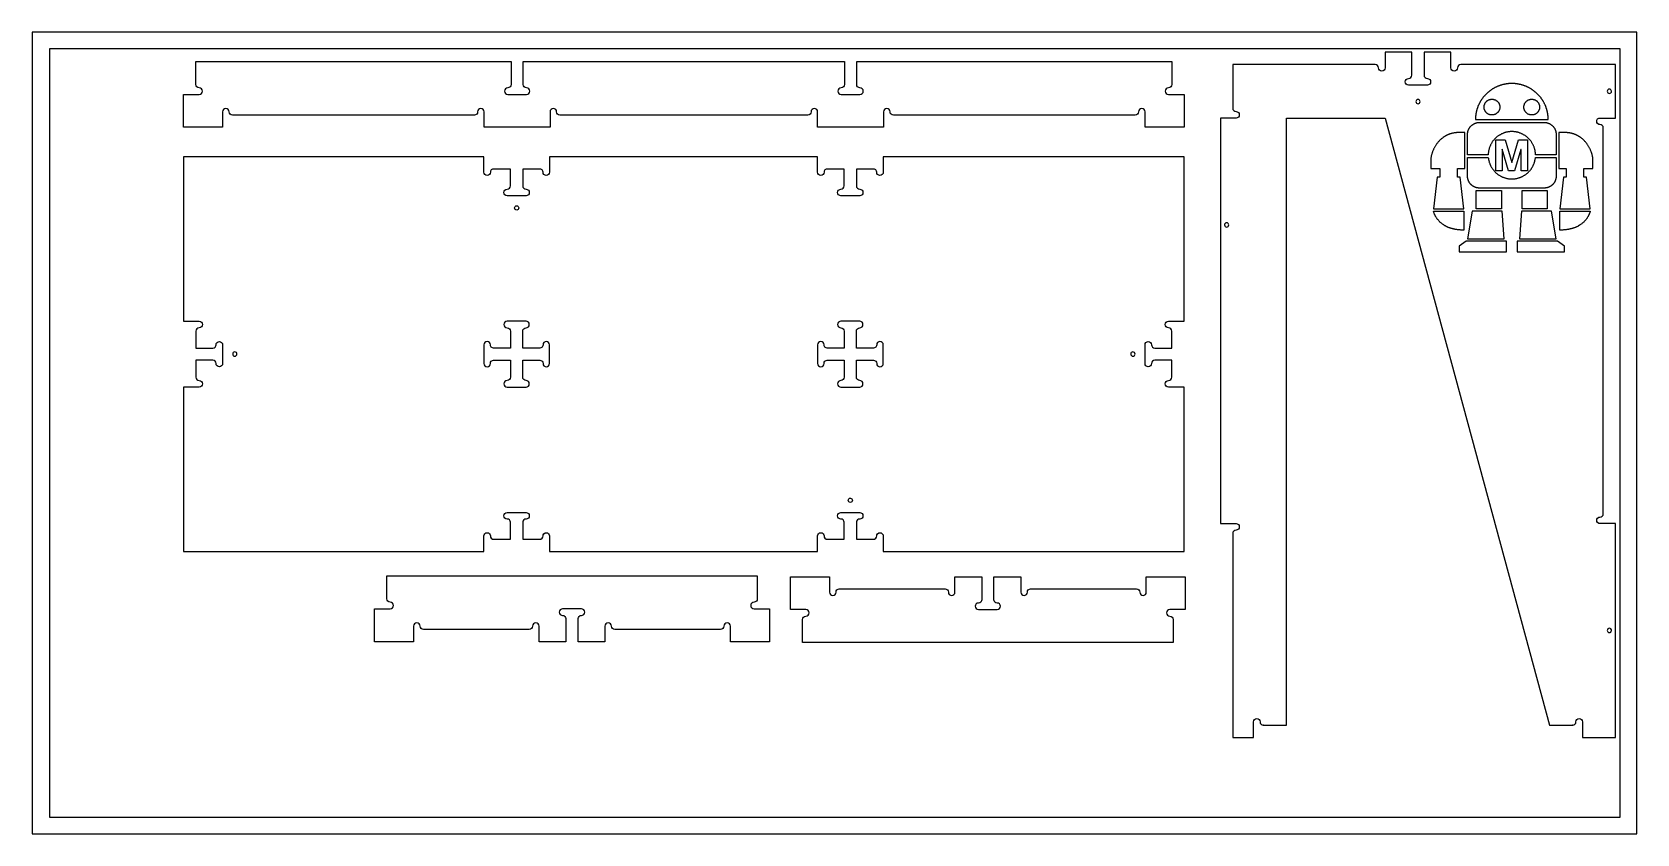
# Model space of a CAD drawing. Extents: x -2438 to 0, y -1219 to 0.
import ezdxf

# ---------------------------------------------------------------- set-up
doc = ezdxf.new("R2010")
doc.units = 0
for name, color, linetype in [('DOWEL_HOLES', 18, 'CONTINUOUS'), ('IMPORT_-_MAKERFAIREROBOT', 18, 'CONTINUOUS'), ('INSIDE_CUT', 18, 'CONTINUOUS')]:
    doc.layers.add(name, color=color, linetype=linetype)

msp = doc.modelspace()

# ---------------------------------------------------------------- linework, layer by layer
at = {"layer": 'DOWEL_HOLES'}
for points in [[(-38.6, -89.9, 0.414214), (-41.9, -86.7, 0.414214), (-45.1, -89.9, 0.414214), (-41.9, -93.2, 0.414214)], [(-329.4, -105.7, 0.414214), (-332.6, -102.4, 0.414214), (-335.9, -105.7, 0.414214), (-332.6, -108.9, 0.414214)], [(-1702.1, -270.7, -0.414214), (-1705.4, -267.4, -0.414214), (-1702.1, -264.2, -0.414214), (-1698.9, -267.4, -0.414214)], [(-620.1, -293.2, 0.414214), (-623.4, -289.9, 0.414214), (-626.6, -293.2, 0.414214), (-623.4, -296.4, 0.414214)], [(-2130.4, -486.4, 0.414214), (-2133.6, -489.7, 0.414214), (-2130.4, -492.9, 0.414214), (-2127.1, -489.7, 0.414214)], [(-765.9, -486.4, 0.414214), (-769.1, -489.7, 0.414214), (-765.9, -492.9, 0.414214), (-762.6, -489.7, 0.414214)], [(-1195.1, -715.2, -0.414214), (-1198.4, -711.9, -0.414214), (-1195.1, -708.7, -0.414214), (-1191.9, -711.9, -0.414214)], [(-38.6, -909.9, 0.414214), (-41.9, -906.6, 0.414214), (-45.1, -909.9, 0.414214), (-41.9, -913.1, 0.414214)]]:
    msp.add_lwpolyline(points, format="xyb", close=True, dxfattribs=at)
at = {"layer": 'IMPORT_-_MAKERFAIREROBOT'}
for points in [[(-2438.4, -1219.2), (0, -1219.2), (0, 0), (-2438.4, 0)], [(-190, -78.2), (-190.7, -78.2), (-191.5, -78.2), (-192.2, -78.3), (-192.9, -78.3), (-193.6, -78.3), (-194.3, -78.4), (-195, -78.4), (-195.7, -78.5), (-196.4, -78.6), (-197.1, -78.7), (-197.8, -78.7), (-198.4, -78.8), (-199.1, -79), (-199.8, -79.1), (-200.5, -79.2), (-201.2, -79.3), (-201.8, -79.5), (-202.5, -79.6), (-203.2, -79.8), (-203.8, -79.9), (-204.5, -80.1), (-205.2, -80.3), (-205.8, -80.5), (-206.5, -80.7), (-207.1, -80.9), (-207.8, -81.1), (-208.4, -81.3), (-209, -81.5), (-209.7, -81.8), (-210.3, -82), (-210.9, -82.3), (-211.5, -82.5), (-212.2, -82.8), (-212.8, -83.1), (-213.4, -83.3), (-214, -83.6), (-214.6, -83.9), (-215.2, -84.2), (-215.8, -84.5), (-216.4, -84.8), (-217, -85.2), (-217.5, -85.5), (-218.1, -85.8), (-218.7, -86.2), (-219.3, -86.5), (-219.8, -86.9), (-220.4, -87.2), (-220.9, -87.6), (-221.5, -88), (-222, -88.3), (-222.6, -88.7), (-223.1, -89.1), (-223.6, -89.5), (-224.2, -89.9), (-224.7, -90.3), (-225.2, -90.7), (-225.7, -91.2), (-226.2, -91.6), (-226.7, -92), (-227.2, -92.5), (-227.7, -92.9), (-228.2, -93.4), (-228.6, -93.8), (-229.1, -94.3), (-229.6, -94.7), (-230, -95.2), (-230.5, -95.7), (-230.9, -96.2), (-231.4, -96.7), (-231.8, -97.2), (-232.3, -97.7), (-232.7, -98.2), (-233.1, -98.7), (-233.5, -99.2), (-233.9, -99.7), (-234.3, -100.2), (-234.7, -100.8), (-235.1, -101.3), (-235.5, -101.8), (-235.9, -102.4), (-236.2, -102.9), (-236.6, -103.5), (-236.9, -104.1), (-237.3, -104.6), (-237.6, -105.2), (-238, -105.8), (-238.3, -106.3), (-238.6, -106.9), (-238.9, -107.5), (-239.3, -108.1), (-239.6, -108.7), (-239.9, -109.3), (-240.1, -109.9), (-240.4, -110.5), (-240.7, -111.1), (-241, -111.7), (-241.2, -112.3), (-241.5, -112.9), (-241.7, -113.6), (-241.9, -114.2), (-242.2, -114.8), (-242.4, -115.5), (-242.6, -116.1), (-242.8, -116.7), (-243, -117.4), (-243.2, -118), (-243.4, -118.7), (-243.6, -119.3), (-243.7, -120), (-243.9, -120.7), (-244, -121.3), (-244.2, -122), (-244.3, -122.7), (-244.4, -123.3), (-244.6, -124), (-244.7, -124.7), (-244.8, -125.4), (-244.9, -126.1), (-244.9, -126.7), (-245, -127.4), (-245.1, -128.1), (-245.1, -128.8), (-245.2, -129.5), (-245.2, -130.2), (-245.3, -130.9), (-245.3, -131.6), (-245.3, -132.3), (-245.3, -133), (-134.8, -133), (-134.8, -132.3), (-134.8, -131.6), (-134.8, -130.9), (-134.8, -130.2), (-134.9, -129.5), (-134.9, -128.8), (-135, -128.1), (-135, -127.4), (-135.1, -126.7), (-135.2, -126.1), (-135.3, -125.4), (-135.4, -124.7), (-135.5, -124), (-135.6, -123.3), (-135.8, -122.7), (-135.9, -122), (-136, -121.3), (-136.2, -120.7), (-136.3, -120), (-136.5, -119.3), (-136.7, -118.7), (-136.9, -118), (-137, -117.4), (-137.2, -116.7), (-137.5, -116.1), (-137.7, -115.5), (-137.9, -114.8), (-138.1, -114.2), (-138.4, -113.6), (-138.6, -112.9), (-138.8, -112.3), (-139.1, -111.7), (-139.4, -111.1), (-139.6, -110.5), (-139.9, -109.9), (-140.2, -109.3), (-140.5, -108.7), (-140.8, -108.1), (-141.1, -107.5), (-141.4, -106.9), (-141.8, -106.3), (-142.1, -105.8), (-142.4, -105.2), (-142.8, -104.6), (-143.1, -104.1), (-143.5, -103.5), (-143.8, -102.9), (-144.2, -102.4), (-144.6, -101.8), (-145, -101.3), (-145.3, -100.8), (-145.7, -100.2), (-146.1, -99.7), (-146.6, -99.2), (-147, -98.7), (-147.4, -98.2), (-147.8, -97.7), (-148.2, -97.2), (-148.7, -96.7), (-149.1, -96.2), (-149.6, -95.7), (-150, -95.2), (-150.5, -94.7), (-150.9, -94.3), (-151.4, -93.8), (-151.9, -93.4), (-152.4, -92.9), (-152.9, -92.5), (-153.4, -92), (-153.9, -91.6), (-154.4, -91.2), (-154.9, -90.7), (-155.4, -90.3), (-155.9, -89.9), (-156.4, -89.5), (-157, -89.1), (-157.5, -88.7), (-158, -88.3), (-158.6, -88), (-159.1, -87.6), (-159.7, -87.2), (-160.2, -86.9), (-160.8, -86.5), (-161.4, -86.2), (-161.9, -85.8), (-162.5, -85.5), (-163.1, -85.2), (-163.7, -84.8), (-164.3, -84.5), (-164.9, -84.2), (-165.5, -83.9), (-166.1, -83.6), (-166.7, -83.3), (-167.3, -83.1), (-167.9, -82.8), (-168.5, -82.5), (-169.1, -82.3), (-169.8, -82), (-170.4, -81.8), (-171, -81.5), (-171.7, -81.3), (-172.3, -81.1), (-172.9, -80.9), (-173.6, -80.7), (-174.2, -80.5), (-174.9, -80.3), (-175.6, -80.1), (-176.2, -79.9), (-176.9, -79.8), (-177.5, -79.6), (-178.2, -79.5), (-178.9, -79.3), (-179.6, -79.2), (-180.2, -79.1), (-180.9, -79), (-181.6, -78.8), (-182.3, -78.7), (-183, -78.7), (-183.7, -78.6), (-184.4, -78.5), (-185.1, -78.4), (-185.8, -78.4), (-186.5, -78.3), (-187.2, -78.3), (-187.9, -78.3), (-188.6, -78.2), (-189.3, -78.2)], [(-220.3, -126), (-220.6, -126), (-220.9, -126), (-221.2, -126), (-221.5, -125.9), (-221.8, -125.9), (-222.1, -125.9), (-222.7, -125.8), (-223.3, -125.6), (-223.8, -125.5), (-224.4, -125.3), (-224.9, -125.1), (-225.5, -124.8), (-226, -124.6), (-226.5, -124.3), (-227, -124), (-227.4, -123.6), (-227.9, -123.3), (-228.3, -122.9), (-228.7, -122.5), (-229.1, -122.1), (-229.5, -121.6), (-229.9, -121.2), (-230.2, -120.7), (-230.5, -120.2), (-230.8, -119.7), (-231.1, -119.2), (-231.3, -118.7), (-231.5, -118.1), (-231.7, -117.6), (-231.9, -117), (-232, -116.4), (-232.1, -116.1), (-232.1, -115.9), (-232.2, -115.6), (-232.2, -115.3), (-232.2, -114.9), (-232.2, -114.6), (-232.3, -114.3), (-232.3, -114), (-232.3, -113.7), (-232.2, -113.4), (-232.2, -113.1), (-232.2, -112.8), (-232.2, -112.5), (-232.1, -112.2), (-232, -111.6), (-231.9, -111), (-231.7, -110.5), (-231.5, -109.9), (-231.3, -109.4), (-231.1, -108.8), (-230.8, -108.3), (-230.5, -107.8), (-230.2, -107.3), (-229.9, -106.9), (-229.5, -106.4), (-229.1, -106), (-228.7, -105.6), (-228.3, -105.2), (-227.9, -104.8), (-227.4, -104.4), (-227, -104.1), (-226.5, -103.8), (-226, -103.5), (-225.5, -103.2), (-224.9, -103), (-224.4, -102.8), (-223.8, -102.6), (-223.3, -102.4), (-222.7, -102.3), (-222.4, -102.2), (-222.1, -102.2), (-221.8, -102.1), (-221.5, -102.1), (-221.2, -102.1), (-220.9, -102.1), (-220.6, -102.1), (-220.3, -102), (-220, -102.1), (-219.7, -102.1), (-219.4, -102.1), (-219.1, -102.1), (-218.8, -102.1), (-218.5, -102.2), (-217.9, -102.3), (-217.3, -102.4), (-216.7, -102.6), (-216.2, -102.8), (-215.6, -103), (-215.1, -103.2), (-214.6, -103.5), (-214.1, -103.8), (-213.6, -104.1), (-213.1, -104.4), (-212.7, -104.8), (-212.2, -105.2), (-211.8, -105.6), (-211.4, -106), (-211, -106.4), (-210.7, -106.9), (-210.3, -107.3), (-210, -107.8), (-209.7, -108.3), (-209.5, -108.8), (-209.2, -109.4), (-209, -109.9), (-208.8, -110.5), (-208.7, -111), (-208.5, -111.6), (-208.5, -111.9), (-208.4, -112.2), (-208.4, -112.5), (-208.4, -112.8), (-208.3, -113.1), (-208.3, -113.4), (-208.3, -113.7), (-208.3, -114), (-208.3, -114.3), (-208.3, -114.6), (-208.3, -114.9), (-208.4, -115.3), (-208.4, -115.6), (-208.4, -115.9), (-208.5, -116.4), (-208.7, -117), (-208.8, -117.6), (-209, -118.1), (-209.2, -118.7), (-209.5, -119.2), (-209.7, -119.7), (-210, -120.2), (-210.3, -120.7), (-210.7, -121.2), (-211, -121.6), (-211.4, -122.1), (-211.8, -122.5), (-212.2, -122.9), (-212.7, -123.3), (-213.1, -123.6), (-213.6, -124), (-214.1, -124.3), (-214.6, -124.6), (-215.1, -124.8), (-215.6, -125.1), (-216.2, -125.3), (-216.7, -125.5), (-217.3, -125.6), (-217.9, -125.8), (-218.2, -125.8), (-218.5, -125.9), (-218.8, -125.9), (-219.1, -125.9), (-219.4, -126), (-219.7, -126), (-220, -126)], [(-159.8, -126), (-160.1, -126), (-160.4, -126), (-160.7, -126), (-161, -125.9), (-161.3, -125.9), (-161.6, -125.9), (-162.2, -125.8), (-162.8, -125.6), (-163.3, -125.5), (-163.9, -125.3), (-164.4, -125.1), (-165, -124.8), (-165.5, -124.6), (-166, -124.3), (-166.5, -124), (-166.9, -123.6), (-167.4, -123.3), (-167.8, -122.9), (-168.3, -122.5), (-168.6, -122.1), (-169, -121.6), (-169.4, -121.2), (-169.7, -120.7), (-170, -120.2), (-170.3, -119.7), (-170.6, -119.2), (-170.8, -118.7), (-171, -118.1), (-171.2, -117.6), (-171.4, -117), (-171.5, -116.4), (-171.6, -116.1), (-171.6, -115.9), (-171.7, -115.6), (-171.7, -115.3), (-171.7, -114.9), (-171.7, -114.6), (-171.8, -114.3), (-171.8, -114), (-171.8, -113.7), (-171.7, -113.4), (-171.7, -113.1), (-171.7, -112.8), (-171.7, -112.5), (-171.6, -112.2), (-171.5, -111.6), (-171.4, -111), (-171.2, -110.5), (-171, -109.9), (-170.8, -109.4), (-170.6, -108.8), (-170.3, -108.3), (-170, -107.8), (-169.7, -107.3), (-169.4, -106.9), (-169, -106.4), (-168.6, -106), (-168.3, -105.6), (-167.8, -105.2), (-167.4, -104.8), (-166.9, -104.4), (-166.5, -104.1), (-166, -103.8), (-165.5, -103.5), (-165, -103.2), (-164.4, -103), (-163.9, -102.8), (-163.3, -102.6), (-162.8, -102.4), (-162.2, -102.3), (-161.9, -102.2), (-161.6, -102.2), (-161.3, -102.1), (-161, -102.1), (-160.7, -102.1), (-160.4, -102.1), (-160.1, -102.1), (-159.8, -102), (-159.5, -102.1), (-159.2, -102.1), (-158.9, -102.1), (-158.6, -102.1), (-158.3, -102.1), (-158, -102.2), (-157.4, -102.3), (-156.8, -102.4), (-156.2, -102.6), (-155.7, -102.8), (-155.1, -103), (-154.6, -103.2), (-154.1, -103.5), (-153.6, -103.8), (-153.1, -104.1), (-152.6, -104.4), (-152.2, -104.8), (-151.7, -105.2), (-151.3, -105.6), (-150.9, -106), (-150.5, -106.4), (-150.2, -106.9), (-149.9, -107.3), (-149.5, -107.8), (-149.3, -108.3), (-149, -108.8), (-148.8, -109.4), (-148.5, -109.9), (-148.3, -110.5), (-148.2, -111), (-148.1, -111.6), (-148, -111.9), (-147.9, -112.2), (-147.9, -112.5), (-147.9, -112.8), (-147.8, -113.1), (-147.8, -113.4), (-147.8, -113.7), (-147.8, -114), (-147.8, -114.3), (-147.8, -114.6), (-147.8, -114.9), (-147.9, -115.3), (-147.9, -115.6), (-147.9, -115.9), (-148, -116.1), (-148.1, -116.4), (-148.2, -117), (-148.3, -117.6), (-148.5, -118.1), (-148.8, -118.7), (-149, -119.2), (-149.3, -119.7), (-149.5, -120.2), (-149.9, -120.7), (-150.2, -121.2), (-150.5, -121.6), (-150.9, -122.1), (-151.3, -122.5), (-151.7, -122.9), (-152.2, -123.3), (-152.6, -123.6), (-153.1, -124), (-153.6, -124.3), (-154.1, -124.6), (-154.6, -124.8), (-155.1, -125.1), (-155.7, -125.3), (-156.2, -125.5), (-156.8, -125.6), (-157.4, -125.8), (-157.7, -125.8), (-158, -125.9), (-158.3, -125.9), (-158.6, -125.9), (-158.9, -126), (-159.2, -126), (-159.5, -126)], [(-122.8, -155.4), (-122.8, -186.9), (-154, -186.9), (-154.1, -186), (-154.1, -185.1), (-154.2, -184.2), (-154.3, -183.3), (-154.4, -182.4), (-154.5, -181.5), (-154.7, -180.6), (-154.8, -179.7), (-155, -178.9), (-155.3, -178), (-155.5, -177.2), (-155.8, -176.3), (-156, -175.5), (-156.3, -174.7), (-156.6, -173.8), (-157, -173), (-157.3, -172.3), (-157.7, -171.5), (-158.1, -170.7), (-158.5, -169.9), (-158.9, -169.2), (-159.4, -168.4), (-159.8, -167.7), (-160.3, -167), (-160.8, -166.3), (-161.3, -165.6), (-161.8, -164.9), (-162.4, -164.3), (-162.9, -163.6), (-163.5, -163), (-164.1, -162.3), (-164.7, -161.7), (-165.3, -161.1), (-165.9, -160.6), (-166.6, -160), (-167.2, -159.4), (-167.9, -158.9), (-168.6, -158.4), (-169.3, -157.9), (-170, -157.4), (-170.7, -156.9), (-171.5, -156.5), (-172.2, -156), (-173, -155.6), (-173.7, -155.2), (-174.5, -154.8), (-175.3, -154.5), (-176.1, -154.1), (-176.9, -153.8), (-177.7, -153.5), (-178.5, -153.2), (-179.4, -152.9), (-180.2, -152.7), (-181.1, -152.4), (-181.9, -152.2), (-182.8, -152), (-183.7, -151.9), (-184.6, -151.7), (-185.5, -151.6), (-186.3, -151.5), (-187.3, -151.4), (-188.2, -151.4), (-189.1, -151.3), (-190, -151.3), (-190.9, -151.3), (-191.8, -151.4), (-192.8, -151.4), (-193.7, -151.5), (-194.6, -151.6), (-195.4, -151.7), (-196.3, -151.9), (-197.2, -152), (-198.1, -152.2), (-198.9, -152.4), (-199.8, -152.7), (-200.6, -152.9), (-201.5, -153.2), (-202.3, -153.5), (-203.1, -153.8), (-203.9, -154.1), (-204.7, -154.5), (-205.5, -154.8), (-206.3, -155.2), (-207, -155.6), (-207.8, -156), (-208.5, -156.5), (-209.3, -156.9), (-210, -157.4), (-210.7, -157.9), (-211.4, -158.4), (-212.1, -158.9), (-212.8, -159.4), (-213.4, -160), (-214.1, -160.6), (-214.7, -161.1), (-215.3, -161.7), (-215.9, -162.3), (-216.5, -163), (-217.1, -163.6), (-217.6, -164.3), (-218.2, -164.9), (-218.7, -165.6), (-219.2, -166.3), (-219.7, -167), (-220.2, -167.7), (-220.6, -168.4), (-221.1, -169.2), (-221.5, -169.9), (-221.9, -170.7), (-222.3, -171.5), (-222.7, -172.3), (-223, -173), (-223.4, -173.8), (-223.7, -174.7), (-224, -175.5), (-224.3, -176.3), (-224.5, -177.2), (-224.7, -178), (-225, -178.9), (-225.2, -179.7), (-225.3, -180.6), (-225.5, -181.5), (-225.6, -182.4), (-225.7, -183.3), (-225.8, -184.2), (-225.9, -185.1), (-225.9, -186), (-226, -186.9), (-257.3, -186.9), (-257.3, -155.4), (-257.3, -154.9), (-257.3, -154.5), (-257.2, -154), (-257.2, -153.6), (-257.2, -153.1), (-257.1, -152.7), (-257, -152.2), (-256.9, -151.8), (-256.8, -151.3), (-256.7, -150.9), (-256.6, -150.5), (-256.5, -150.1), (-256.4, -149.6), (-256.2, -149.2), (-256.1, -148.8), (-255.9, -148.4), (-255.7, -148), (-255.5, -147.6), (-255.3, -147.2), (-255.1, -146.8), (-254.9, -146.5), (-254.7, -146.1), (-254.5, -145.7), (-254.2, -145.4), (-254, -145), (-253.7, -144.7), (-253.5, -144.3), (-253.2, -144), (-252.9, -143.7), (-252.6, -143.3), (-252.3, -143), (-252, -142.7), (-251.7, -142.4), (-251.4, -142.1), (-251.1, -141.8), (-250.8, -141.6), (-250.4, -141.3), (-250.1, -141), (-249.7, -140.8), (-249.4, -140.5), (-249, -140.3), (-248.7, -140.1), (-248.3, -139.8), (-247.9, -139.6), (-247.5, -139.4), (-247.1, -139.2), (-246.7, -139), (-246.3, -138.9), (-245.9, -138.7), (-245.5, -138.5), (-245.1, -138.4), (-244.7, -138.3), (-244.3, -138.1), (-243.8, -138), (-243.4, -137.9), (-243, -137.8), (-242.5, -137.7), (-242.1, -137.7), (-241.6, -137.6), (-241.2, -137.6), (-240.7, -137.5), (-240.3, -137.5), (-239.8, -137.5), (-239.4, -137.5), (-140.7, -137.5), (-140.2, -137.5), (-139.8, -137.5), (-139.3, -137.5), (-138.9, -137.6), (-138.4, -137.6), (-138, -137.7), (-137.5, -137.7), (-137.1, -137.8), (-136.6, -137.9), (-136.2, -138), (-135.8, -138.1), (-135.4, -138.3), (-134.9, -138.4), (-134.5, -138.5), (-134.1, -138.7), (-133.7, -138.9), (-133.3, -139), (-132.9, -139.2), (-132.5, -139.4), (-132.1, -139.6), (-131.8, -139.8), (-131.4, -140.1), (-131, -140.3), (-130.7, -140.5), (-130.3, -140.8), (-130, -141), (-129.6, -141.3), (-129.3, -141.6), (-129, -141.8), (-128.6, -142.1), (-128.3, -142.4), (-128, -142.7), (-127.7, -143), (-127.4, -143.3), (-127.1, -143.7), (-126.9, -144), (-126.6, -144.3), (-126.3, -144.7), (-126.1, -145), (-125.8, -145.4), (-125.6, -145.7), (-125.4, -146.1), (-125.1, -146.5), (-124.9, -146.8), (-124.7, -147.2), (-124.5, -147.6), (-124.4, -148), (-124.2, -148.4), (-124, -148.8), (-123.9, -149.2), (-123.7, -149.6), (-123.6, -150.1), (-123.5, -150.5), (-123.3, -150.9), (-123.2, -151.3), (-123.1, -151.8), (-123.1, -152.2), (-123, -152.7), (-122.9, -153.1), (-122.9, -153.6), (-122.8, -154), (-122.8, -154.5), (-122.8, -154.9)], [(-261.6, -207.4), (-261.6, -152.8), (-270.5, -152.8), (-271.2, -152.8), (-271.9, -152.8), (-272.6, -152.8), (-273.3, -152.8), (-273.9, -152.9), (-274.6, -153), (-275.3, -153), (-275.9, -153.1), (-276.6, -153.2), (-277.3, -153.3), (-277.9, -153.4), (-278.5, -153.5), (-279.2, -153.6), (-279.8, -153.7), (-280.4, -153.9), (-281, -154), (-281.6, -154.2), (-282.2, -154.3), (-282.8, -154.5), (-283.4, -154.7), (-284, -154.9), (-284.5, -155.1), (-285.1, -155.3), (-285.7, -155.5), (-286.2, -155.7), (-286.8, -155.9), (-287.3, -156.2), (-287.8, -156.4), (-288.4, -156.7), (-288.9, -156.9), (-289.4, -157.2), (-289.9, -157.4), (-290.4, -157.7), (-290.9, -158), (-291.4, -158.3), (-291.9, -158.6), (-292.4, -158.9), (-292.9, -159.2), (-293.3, -159.5), (-293.8, -159.8), (-294.2, -160.1), (-294.7, -160.5), (-295.1, -160.8), (-295.6, -161.1), (-296.4, -161.8), (-297.3, -162.5), (-298.1, -163.2), (-298.9, -164), (-299.7, -164.7), (-300.4, -165.5), (-301.1, -166.3), (-301.8, -167.1), (-302.5, -167.9), (-303.2, -168.7), (-303.8, -169.5), (-304.4, -170.4), (-305, -171.2), (-305.6, -172.1), (-306.1, -172.9), (-306.6, -173.8), (-307.1, -174.6), (-307.6, -175.5), (-308.1, -176.4), (-308.5, -177.2), (-308.9, -178.1), (-309.3, -178.9), (-309.7, -179.8), (-310.1, -180.7), (-310.4, -181.5), (-310.7, -182.4), (-311, -183.2), (-311.3, -184), (-311.5, -184.9), (-311.8, -185.7), (-312, -186.5), (-312.2, -187.3), (-312.4, -188), (-312.5, -188.8), (-312.7, -189.5), (-312.8, -190.3), (-312.9, -191), (-313, -191.7), (-313, -192.4), (-313.1, -193), (-313.1, -193.6), (-313.1, -194.3), (-313.1, -207.4), (-303.9, -207.4), (-299.6, -207.4), (-299.6, -220.8), (-303.6, -220.8), (-309.2, -268.6), (-263.1, -268.6), (-268.6, -220.8), (-272.7, -220.8), (-272.7, -207.4)], [(-185.8, -210.8), (-195, -210.8), (-204.7, -178.2), (-204.8, -178.2), (-204.8, -210.8), (-214.1, -210.8), (-214.1, -163.8), (-200.4, -163.8), (-189.9, -198.3), (-189.8, -198.3), (-180, -163.8), (-166.1, -163.8), (-166.1, -210.8), (-176.1, -210.8), (-176.1, -178.7), (-176.2, -178.7)], [(-76.1, -207.4), (-66.9, -207.4), (-66.9, -194.3), (-66.9, -193.6), (-66.9, -193), (-67, -192.4), (-67, -191.7), (-67.1, -191), (-67.2, -190.3), (-67.3, -189.5), (-67.5, -188.8), (-67.6, -188), (-67.8, -187.3), (-68, -186.5), (-68.2, -185.7), (-68.5, -184.9), (-68.7, -184), (-69, -183.2), (-69.3, -182.4), (-69.6, -181.5), (-69.9, -180.7), (-70.3, -179.8), (-70.7, -178.9), (-71.1, -178.1), (-71.5, -177.2), (-71.9, -176.4), (-72.4, -175.5), (-72.9, -174.6), (-73.4, -173.8), (-73.9, -172.9), (-74.4, -172.1), (-75, -171.2), (-75.6, -170.4), (-76.2, -169.5), (-76.8, -168.7), (-77.5, -167.9), (-78.2, -167.1), (-78.9, -166.3), (-79.6, -165.5), (-80.3, -164.7), (-81.1, -164), (-81.9, -163.2), (-82.7, -162.5), (-83.6, -161.8), (-84.4, -161.1), (-84.9, -160.8), (-85.3, -160.5), (-85.8, -160.1), (-86.2, -159.8), (-86.7, -159.5), (-87.1, -159.2), (-87.6, -158.9), (-88.1, -158.6), (-88.6, -158.3), (-89.1, -158), (-89.6, -157.7), (-90.1, -157.4), (-90.6, -157.2), (-91.1, -156.9), (-91.6, -156.7), (-92.2, -156.4), (-92.7, -156.2), (-93.2, -155.9), (-93.8, -155.7), (-94.3, -155.5), (-94.9, -155.3), (-95.5, -155.1), (-96, -154.9), (-96.6, -154.7), (-97.2, -154.5), (-97.8, -154.3), (-98.4, -154.2), (-99, -154), (-99.6, -153.9), (-100.2, -153.7), (-100.8, -153.6), (-101.5, -153.5), (-102.1, -153.4), (-102.8, -153.3), (-103.4, -153.2), (-104.1, -153.1), (-104.7, -153), (-105.4, -153), (-106.1, -152.9), (-106.7, -152.8), (-107.4, -152.8), (-108.1, -152.8), (-108.8, -152.8), (-109.5, -152.8), (-118.5, -152.8), (-118.5, -207.4), (-107.3, -207.4), (-107.3, -220.8), (-111.4, -220.8), (-116.9, -268.6), (-70.8, -268.6), (-76.4, -220.8), (-80.4, -220.8), (-80.4, -207.4)], [(-122.8, -190.8), (-122.8, -219.2), (-122.8, -219.6), (-122.8, -220.1), (-122.8, -220.6), (-122.9, -221), (-122.9, -221.5), (-123, -221.9), (-123.1, -222.4), (-123.1, -222.8), (-123.2, -223.2), (-123.3, -223.7), (-123.5, -224.1), (-123.6, -224.5), (-123.7, -224.9), (-123.9, -225.3), (-124, -225.8), (-124.2, -226.2), (-124.4, -226.6), (-124.5, -227), (-124.7, -227.3), (-124.9, -227.7), (-125.1, -228.1), (-125.4, -228.5), (-125.6, -228.8), (-125.8, -229.2), (-126.1, -229.6), (-126.3, -229.9), (-126.6, -230.3), (-126.9, -230.6), (-127.1, -230.9), (-127.4, -231.2), (-127.7, -231.6), (-128, -231.9), (-128.3, -232.2), (-128.6, -232.5), (-129, -232.7), (-129.3, -233), (-129.6, -233.3), (-130, -233.6), (-130.3, -233.8), (-130.7, -234.1), (-131, -234.3), (-131.4, -234.5), (-131.8, -234.7), (-132.1, -235), (-132.5, -235.2), (-132.9, -235.4), (-133.3, -235.5), (-133.7, -235.7), (-134.1, -235.9), (-134.5, -236), (-134.9, -236.2), (-135.4, -236.3), (-135.8, -236.4), (-136.2, -236.6), (-136.6, -236.7), (-137.1, -236.8), (-137.5, -236.8), (-138, -236.9), (-138.4, -237), (-138.9, -237), (-139.3, -237.1), (-139.8, -237.1), (-140.2, -237.1), (-140.7, -237.1), (-168.1, -237.1), (-211.9, -237.1), (-239.4, -237.1), (-239.8, -237.1), (-240.3, -237.1), (-240.7, -237.1), (-241.2, -237), (-241.6, -237), (-242.1, -236.9), (-242.5, -236.8), (-243, -236.8), (-243.4, -236.7), (-243.8, -236.6), (-244.3, -236.4), (-244.7, -236.3), (-245.1, -236.2), (-245.5, -236), (-245.9, -235.9), (-246.3, -235.7), (-246.7, -235.5), (-247.1, -235.4), (-247.5, -235.2), (-247.9, -235), (-248.3, -234.7), (-248.7, -234.5), (-249, -234.3), (-249.4, -234.1), (-249.7, -233.8), (-250.1, -233.6), (-250.4, -233.3), (-250.8, -233), (-251.1, -232.7), (-251.4, -232.5), (-251.7, -232.2), (-252, -231.9), (-252.3, -231.6), (-252.6, -231.2), (-252.9, -230.9), (-253.2, -230.6), (-253.5, -230.3), (-253.7, -229.9), (-254, -229.6), (-254.2, -229.2), (-254.5, -228.8), (-254.7, -228.5), (-254.9, -228.1), (-255.1, -227.7), (-255.3, -227.3), (-255.5, -227), (-255.7, -226.6), (-255.9, -226.2), (-256.1, -225.8), (-256.2, -225.3), (-256.4, -224.9), (-256.5, -224.5), (-256.6, -224.1), (-256.7, -223.7), (-256.8, -223.2), (-256.9, -222.8), (-257, -222.4), (-257.1, -221.9), (-257.2, -221.5), (-257.2, -221), (-257.2, -220.6), (-257.3, -220.1), (-257.3, -219.6), (-257.3, -219.2), (-257.3, -190.8), (-225.8, -190.8), (-225.7, -191.7), (-225.6, -192.5), (-225.5, -193.4), (-225.3, -194.2), (-225.1, -195), (-224.9, -195.8), (-224.7, -196.7), (-224.5, -197.5), (-224.3, -198.3), (-224, -199), (-223.7, -199.8), (-223.4, -200.6), (-223.1, -201.4), (-222.8, -202.1), (-222.4, -202.8), (-222.1, -203.6), (-221.7, -204.3), (-221.3, -205), (-220.9, -205.7), (-220.5, -206.4), (-220, -207.1), (-219.6, -207.8), (-219.1, -208.4), (-218.6, -209.1), (-218.1, -209.7), (-217.6, -210.4), (-217.1, -211), (-216.5, -211.6), (-216, -212.2), (-215.4, -212.8), (-214.8, -213.3), (-214.2, -213.9), (-213.6, -214.4), (-213, -214.9), (-212.4, -215.4), (-211.7, -215.9), (-211.1, -216.4), (-210.4, -216.9), (-209.7, -217.4), (-209.1, -217.8), (-208.4, -218.2), (-207.7, -218.6), (-206.9, -219), (-206.2, -219.4), (-205.5, -219.8), (-204.7, -220.1), (-204, -220.4), (-203.2, -220.7), (-202.4, -221), (-201.7, -221.3), (-200.9, -221.6), (-200.1, -221.8), (-199.3, -222), (-198.5, -222.3), (-197.7, -222.4), (-196.8, -222.6), (-196, -222.8), (-195.2, -222.9), (-194.3, -223), (-193.5, -223.1), (-192.6, -223.2), (-191.7, -223.2), (-190.9, -223.2), (-190, -223.3), (-189.1, -223.2), (-188.3, -223.2), (-187.4, -223.2), (-186.5, -223.1), (-185.7, -223), (-184.9, -222.9), (-184, -222.8), (-183.2, -222.6), (-182.4, -222.4), (-181.5, -222.3), (-180.7, -222), (-179.9, -221.8), (-179.1, -221.6), (-178.3, -221.3), (-177.6, -221), (-176.8, -220.7), (-176, -220.4), (-175.3, -220.1), (-174.5, -219.8), (-173.8, -219.4), (-173.1, -219), (-172.4, -218.6), (-171.6, -218.2), (-171, -217.8), (-170.3, -217.4), (-169.6, -216.9), (-168.9, -216.4), (-168.3, -215.9), (-167.6, -215.4), (-167, -214.9), (-166.4, -214.4), (-165.8, -213.9), (-165.2, -213.3), (-164.6, -212.8), (-164, -212.2), (-163.5, -211.6), (-162.9, -211), (-162.4, -210.4), (-161.9, -209.7), (-161.4, -209.1), (-160.9, -208.4), (-160.4, -207.8), (-160, -207.1), (-159.5, -206.4), (-159.1, -205.7), (-158.7, -205), (-158.3, -204.3), (-157.9, -203.6), (-157.6, -202.8), (-157.2, -202.1), (-156.9, -201.4), (-156.6, -200.6), (-156.3, -199.8), (-156, -199), (-155.7, -198.3), (-155.5, -197.5), (-155.3, -196.7), (-155.1, -195.8), (-154.9, -195), (-154.7, -194.2), (-154.6, -193.4), (-154.4, -192.5), (-154.3, -191.7), (-154.2, -190.8)], [(-205.8, -268.7), (-244, -268.7), (-244, -241), (-205.8, -241)], [(-174.3, -241), (-136.1, -241), (-136.1, -268.7), (-174.3, -268.7)], [(-263.1, -301.1), (-264, -301.1), (-264.9, -301.1), (-265.8, -301.1), (-266.7, -301), (-267.6, -301), (-268.5, -300.9), (-269.4, -300.9), (-270.2, -300.8), (-271.1, -300.7), (-271.9, -300.6), (-272.7, -300.5), (-273.5, -300.4), (-274.3, -300.3), (-275.1, -300.2), (-275.9, -300), (-276.6, -299.9), (-277.4, -299.8), (-278.1, -299.6), (-278.8, -299.4), (-279.5, -299.3), (-280.2, -299.1), (-280.9, -298.9), (-281.6, -298.7), (-282.3, -298.5), (-282.9, -298.3), (-283.6, -298.1), (-284.2, -297.9), (-284.8, -297.6), (-285.4, -297.4), (-286.1, -297.2), (-286.6, -296.9), (-287.2, -296.7), (-287.8, -296.4), (-288.4, -296.2), (-288.9, -295.9), (-289.5, -295.6), (-290, -295.4), (-290.5, -295.1), (-291, -294.8), (-291.6, -294.5), (-292.1, -294.2), (-292.5, -293.9), (-293, -293.6), (-293.5, -293.3), (-293.9, -293), (-294.4, -292.7), (-295.3, -292.1), (-296.1, -291.5), (-296.9, -290.8), (-297.7, -290.2), (-298.4, -289.5), (-299.2, -288.9), (-299.8, -288.2), (-300.5, -287.5), (-301.1, -286.9), (-301.7, -286.2), (-302.2, -285.5), (-302.8, -284.9), (-303.3, -284.2), (-303.8, -283.6), (-304.2, -282.9), (-304.6, -282.3), (-305.1, -281.6), (-305.4, -281), (-305.8, -280.4), (-306.1, -279.8), (-306.4, -279.2), (-306.7, -278.6), (-307, -278.1), (-307.3, -277.5), (-307.5, -277), (-307.9, -276), (-308.2, -275.2), (-308.5, -274.4), (-308.8, -273.7), (-309.1, -272.8), (-309.2, -272.5), (-309.2, -272.4), (-309.2, -272.4), (-263.1, -272.4)], [(-204.7, -272.4), (-250.1, -272.4), (-257.6, -314.3), (-201.7, -314.3)], [(-178.3, -314.3), (-122.5, -314.3), (-130, -272.4), (-175.3, -272.4)], [(-116.9, -301.1), (-116.9, -272.4), (-70.8, -272.4), (-70.8, -272.4), (-70.8, -272.5), (-70.9, -272.8), (-71.2, -273.7), (-71.5, -274.4), (-71.8, -275.2), (-72.1, -276), (-72.3, -276.5), (-72.5, -277), (-72.7, -277.5), (-73, -278.1), (-73.3, -278.6), (-73.6, -279.2), (-73.9, -279.8), (-74.2, -280.4), (-74.6, -281), (-75, -281.6), (-75.4, -282.3), (-75.8, -282.9), (-76.2, -283.6), (-76.7, -284.2), (-77.2, -284.9), (-77.8, -285.5), (-78.3, -286.2), (-78.9, -286.9), (-79.5, -287.5), (-80.2, -288.2), (-80.8, -288.9), (-81.6, -289.5), (-82.3, -290.2), (-83.1, -290.8), (-83.9, -291.5), (-84.7, -292.1), (-85.6, -292.7), (-86.1, -293), (-86.5, -293.3), (-87, -293.6), (-87.5, -293.9), (-88, -294.2), (-88.4, -294.5), (-89, -294.8), (-89.5, -295.1), (-90, -295.4), (-90.5, -295.6), (-91.1, -295.9), (-91.6, -296.2), (-92.2, -296.4), (-92.8, -296.7), (-93.4, -296.9), (-94, -297.2), (-94.6, -297.4), (-95.2, -297.6), (-95.8, -297.9), (-96.4, -298.1), (-97.1, -298.3), (-97.7, -298.5), (-98.4, -298.7), (-99.1, -298.9), (-99.8, -299.1), (-100.5, -299.3), (-101.2, -299.4), (-101.9, -299.6), (-102.6, -299.8), (-103.4, -299.9), (-104.1, -300), (-104.9, -300.2), (-105.7, -300.3), (-106.5, -300.4), (-107.3, -300.5), (-108.1, -300.6), (-108.9, -300.7), (-109.8, -300.8), (-110.6, -300.9), (-111.5, -300.9), (-112.4, -301), (-113.3, -301), (-114.2, -301.1), (-115.1, -301.1), (-116, -301.1)], [(-198.2, -317.7), (-259.5, -317.7), (-270, -325.6), (-270, -334), (-198.2, -334)], [(-181.8, -334), (-110.1, -334), (-110.1, -325.6), (-120.5, -317.7), (-181.8, -317.7)]]:
    msp.add_lwpolyline(points, close=True, dxfattribs=at)
for points in [[(-2208.1, -144.8), (-2208.1, -94.8), (-2184.6, -94.8, 1), (-2184.6, -84.8, -0.414214), (-2189.6, -79.8), (-2189.6, -44.8), (-1710.7, -44.8), (-1710.7, -79.8, -0.414214), (-1715.7, -84.8, 1), (-1715.7, -94.8), (-1687.2, -94.8, 1), (-1687.2, -84.8, -0.414214), (-1692.2, -79.8), (-1692.2, -44.8), (-1204, -44.8), (-1204, -79.8, -0.414214), (-1209, -84.8, 1), (-1209, -94.8), (-1180.5, -94.8, 1), (-1180.5, -84.8, -0.414214), (-1185.5, -79.8), (-1185.5, -44.8), (-706.6, -44.8), (-706.6, -79.8, -0.414214), (-711.6, -84.8, 1), (-711.6, -94.8), (-688.1, -94.8), (-688.1, -144.8), (-747.4, -144.8), (-747.4, -121.3, 1), (-757.4, -121.3, -0.414214), (-762.4, -126.3), (-1129.8, -126.3, -0.414214), (-1134.8, -121.3, 1), (-1144.8, -121.3), (-1144.8, -144.8), (-1244.8, -144.8), (-1244.8, -121.3, 1), (-1254.8, -121.3, -0.414214), (-1259.8, -126.3), (-1636.4, -126.3, -0.414214), (-1641.4, -121.3, 1), (-1651.4, -121.3), (-1651.4, -144.8), (-1751.4, -144.8), (-1751.4, -121.3, 1), (-1761.4, -121.3, -0.414214), (-1766.4, -126.3), (-2133.9, -126.3, -0.414214), (-2138.9, -121.3, 1), (-2148.9, -121.3), (-2148.9, -144.8)], [(-2208.1, -789.7), (-1752.1, -789.7), (-1752.1, -766.2, -1), (-1742.1, -766.2, 0.414213), (-1737.1, -771.2), (-1711.4, -771.2), (-1711.4, -745.4, 0.414214), (-1716.4, -740.4, -1), (-1716.4, -730.4), (-1687.9, -730.4, -1), (-1687.9, -740.4, 0.414214), (-1692.9, -745.4), (-1692.9, -771.2), (-1667.1, -771.2, 0.414214), (-1662.1, -766.2, -1), (-1652.1, -766.2), (-1652.1, -789.7), (-1245.1, -789.7), (-1245.1, -766.2, -1), (-1235.1, -766.2, 0.414213), (-1230.1, -771.2), (-1204.4, -771.2), (-1204.4, -745.4, 0.414214), (-1209.4, -740.4, -1), (-1209.4, -730.4), (-1180.9, -730.4, -1), (-1180.9, -740.4, 0.414214), (-1185.9, -745.4), (-1185.9, -771.2), (-1160.1, -771.2, 0.414214), (-1155.1, -766.2, -1), (-1145.1, -766.2), (-1145.1, -789.7), (-688.1, -789.7), (-688.1, -539.7), (-711.6, -539.7, -1), (-711.6, -529.7, 0.414214), (-706.6, -524.7), (-706.6, -498.9), (-732.4, -498.9, 0.414214), (-737.4, -503.9, -1), (-747.4, -503.9), (-747.4, -475.4, -1), (-737.4, -475.4, 0.414214), (-732.4, -480.4), (-706.6, -480.4), (-706.6, -454.7, 0.414214), (-711.6, -449.7, -1), (-711.6, -439.7), (-688.1, -439.7), (-688.1, -189.7), (-1145.1, -189.7), (-1145.1, -213.2, -1), (-1155.1, -213.2, 0.414214), (-1160.1, -208.2), (-1185.9, -208.2), (-1185.9, -233.9, 0.414214), (-1180.9, -238.9, -1), (-1180.9, -248.9), (-1209.4, -248.9, -1), (-1209.4, -238.9, 0.414214), (-1204.4, -233.9), (-1204.4, -208.2), (-1230.1, -208.2, 0.414214), (-1235.1, -213.2, -1), (-1245.1, -213.2), (-1245.1, -189.7), (-1652.1, -189.7), (-1652.1, -213.2, -1), (-1662.1, -213.2, 0.414214), (-1667.1, -208.2), (-1692.9, -208.2), (-1692.9, -233.9, 0.414214), (-1687.9, -238.9, -1), (-1687.9, -248.9), (-1716.4, -248.9, -1), (-1716.4, -238.9, 0.414214), (-1711.4, -233.9), (-1711.4, -208.2), (-1737.1, -208.2, 0.414214), (-1742.1, -213.2, -1), (-1752.1, -213.2), (-1752.1, -189.7), (-2208.1, -189.7), (-2208.1, -439.7), (-2184.6, -439.7, -1), (-2184.6, -449.7, 0.414214), (-2189.6, -454.7), (-2189.6, -480.4), (-2163.9, -480.4, 0.414214), (-2158.9, -475.4, -1), (-2148.9, -475.4), (-2148.9, -503.9, -1), (-2158.9, -503.9, 0.414214), (-2163.9, -498.9), (-2189.6, -498.9), (-2189.6, -524.7, 0.414214), (-2184.6, -529.7, -1), (-2184.6, -539.7), (-2208.1, -539.7)], [(-1716.4, -439.7, 1), (-1716.4, -449.7, -0.414214), (-1711.4, -454.7), (-1711.4, -480.4), (-1737.1, -480.4, -0.414214), (-1742.1, -475.4, 1), (-1752.1, -475.4), (-1752.1, -503.9, 1), (-1742.1, -503.9, -0.414214), (-1737.1, -498.9), (-1711.4, -498.9), (-1711.4, -524.7, -0.414214), (-1716.4, -529.7, 1), (-1716.4, -539.7), (-1687.9, -539.7, 1), (-1687.9, -529.7, -0.414214), (-1692.9, -524.7), (-1692.9, -498.9), (-1667.1, -498.9, -0.414214), (-1662.1, -503.9, 1), (-1652.1, -503.9), (-1652.1, -475.4, 1), (-1662.1, -475.4, -0.414214), (-1667.1, -480.4), (-1692.9, -480.4), (-1692.9, -454.7, -0.414214), (-1687.9, -449.7, 1), (-1687.9, -439.7)], [(-1209.4, -439.7, 1), (-1209.4, -449.7, -0.414214), (-1204.4, -454.7), (-1204.4, -480.4), (-1230.1, -480.4, -0.414214), (-1235.1, -475.4, 1), (-1245.1, -475.4), (-1245.1, -503.9, 1), (-1235.1, -503.9, -0.414214), (-1230.1, -498.9), (-1204.4, -498.9), (-1204.4, -524.7, -0.414214), (-1209.4, -529.7, 1), (-1209.4, -539.7), (-1180.9, -539.7, 1), (-1180.9, -529.7, -0.414214), (-1185.9, -524.7), (-1185.9, -498.9), (-1160.1, -498.9, -0.414214), (-1155.1, -503.9, 1), (-1145.1, -503.9), (-1145.1, -475.4, 1), (-1155.1, -475.4, -0.414214), (-1160.1, -480.4), (-1185.9, -480.4), (-1185.9, -454.7, -0.414214), (-1180.9, -449.7, 1), (-1180.9, -439.7)], [(-1918, -926.9), (-1918, -876.9), (-1894.5, -876.9, 1), (-1894.5, -866.9, -0.414213), (-1899.5, -861.9), (-1899.5, -826.9), (-1336.5, -826.9), (-1336.5, -861.9, -0.414214), (-1341.5, -866.9, 1), (-1341.5, -876.9), (-1318, -876.9), (-1318, -926.9), (-1377.3, -926.9), (-1377.3, -903.4, 1), (-1387.3, -903.4, -0.414214), (-1392.3, -908.4), (-1553, -908.4, -0.414213), (-1558, -903.4, 1), (-1568, -903.4), (-1568, -926.9), (-1608.8, -926.9), (-1608.8, -891.9, -0.414214), (-1603.8, -886.9, 1), (-1603.8, -876.9), (-1632.3, -876.9, 1), (-1632.3, -886.9, -0.414214), (-1627.3, -891.9), (-1627.3, -926.9), (-1668, -926.9), (-1668, -903.4, 1), (-1678, -903.4, -0.414214), (-1683, -908.4), (-1843.8, -908.4, -0.414213), (-1848.8, -903.4, 1), (-1858.8, -903.4), (-1858.8, -926.9)], [(-1267.7, -928.1), (-1267.7, -893.1, -0.414214), (-1262.7, -888.1, 1), (-1262.7, -878.1), (-1286.2, -878.1), (-1286.2, -828.1), (-1226.9, -828.1), (-1226.9, -851.6, 1), (-1216.9, -851.6, -0.414214), (-1211.9, -846.6), (-1051.2, -846.6, -0.414214), (-1046.2, -851.6, 1), (-1036.2, -851.6), (-1036.2, -828.1), (-995.4, -828.1), (-995.4, -863.1, -0.414214), (-1000.4, -868.1, 1), (-1000.4, -878.1), (-971.9, -878.1, 1), (-971.9, -868.1, -0.414214), (-976.9, -863.1), (-976.9, -828.1), (-936.2, -828.1), (-936.2, -851.6, 1), (-926.2, -851.6, -0.414214), (-921.2, -846.6), (-760.4, -846.6, -0.414214), (-755.4, -851.6, 1), (-745.4, -851.6), (-745.4, -828.1), (-686.2, -828.1), (-686.2, -878.1), (-709.7, -878.1, 1), (-709.7, -888.1, -0.414214), (-704.7, -893.1), (-704.7, -928.1)]]:
    msp.add_lwpolyline(points, format="xyb", close=True, dxfattribs=at)
at = {"layer": 'INSIDE_CUT'}
msp.add_lwpolyline([(-2412.2, -1193.8), (-25.4, -1193.8), (-25.4, -25.4), (-2412.2, -25.4)], close=True, dxfattribs=at)
msp.add_lwpolyline([(-632.6, -130.7), (-632.6, -747.4), (-609.1, -747.4, -1), (-609.1, -757.4, 0.414214), (-614.1, -762.4), (-614.1, -1072.4), (-582.6, -1072.4), (-582.6, -1048.9, -1), (-572.6, -1048.9, 0.414214), (-567.6, -1053.9), (-567.6, -1053.9), (-567.7, -1053.9), (-567.6, -1053.9), (-532.6, -1053.9), (-532.6, -130.7), (-382.6, -130.7), (-132.6, -1053.9), (-97.6, -1053.9), (-97.6, -1053.9), (-97.7, -1053.9), (-97.6, -1053.9, 0.414214), (-92.6, -1048.9, -1), (-82.6, -1048.9), (-82.6, -1072.4), (-32.6, -1072.4), (-32.6, -747.4), (-56.1, -747.4, -1), (-56.1, -737.4, 0.414214), (-51.1, -732.4), (-51.1, -732.5), (-51.1, -145.7, 0.414213), (-56.1, -140.7, -1), (-56.1, -130.7), (-32.6, -130.7), (-32.6, -49.2), (-267.6, -49.2, 0.414214), (-272.6, -54.2, -1), (-282.6, -54.2), (-282.6, -30.7), (-323.4, -30.7), (-323.4, -65.7, 0.414214), (-318.4, -70.7, -1), (-318.4, -80.7), (-346.9, -80.7, -1), (-346.9, -70.7, 0.414214), (-341.9, -65.7), (-341.9, -30.7), (-382.6, -30.7), (-382.6, -54.2, -1), (-392.6, -54.2, 0.414213), (-397.6, -49.2), (-614.1, -49.2), (-614.1, -115.7, 0.414214), (-609.1, -120.7, -1), (-609.1, -130.7)], format="xyb", close=True, dxfattribs=at)

doc.saveas('drawing.dxf')
